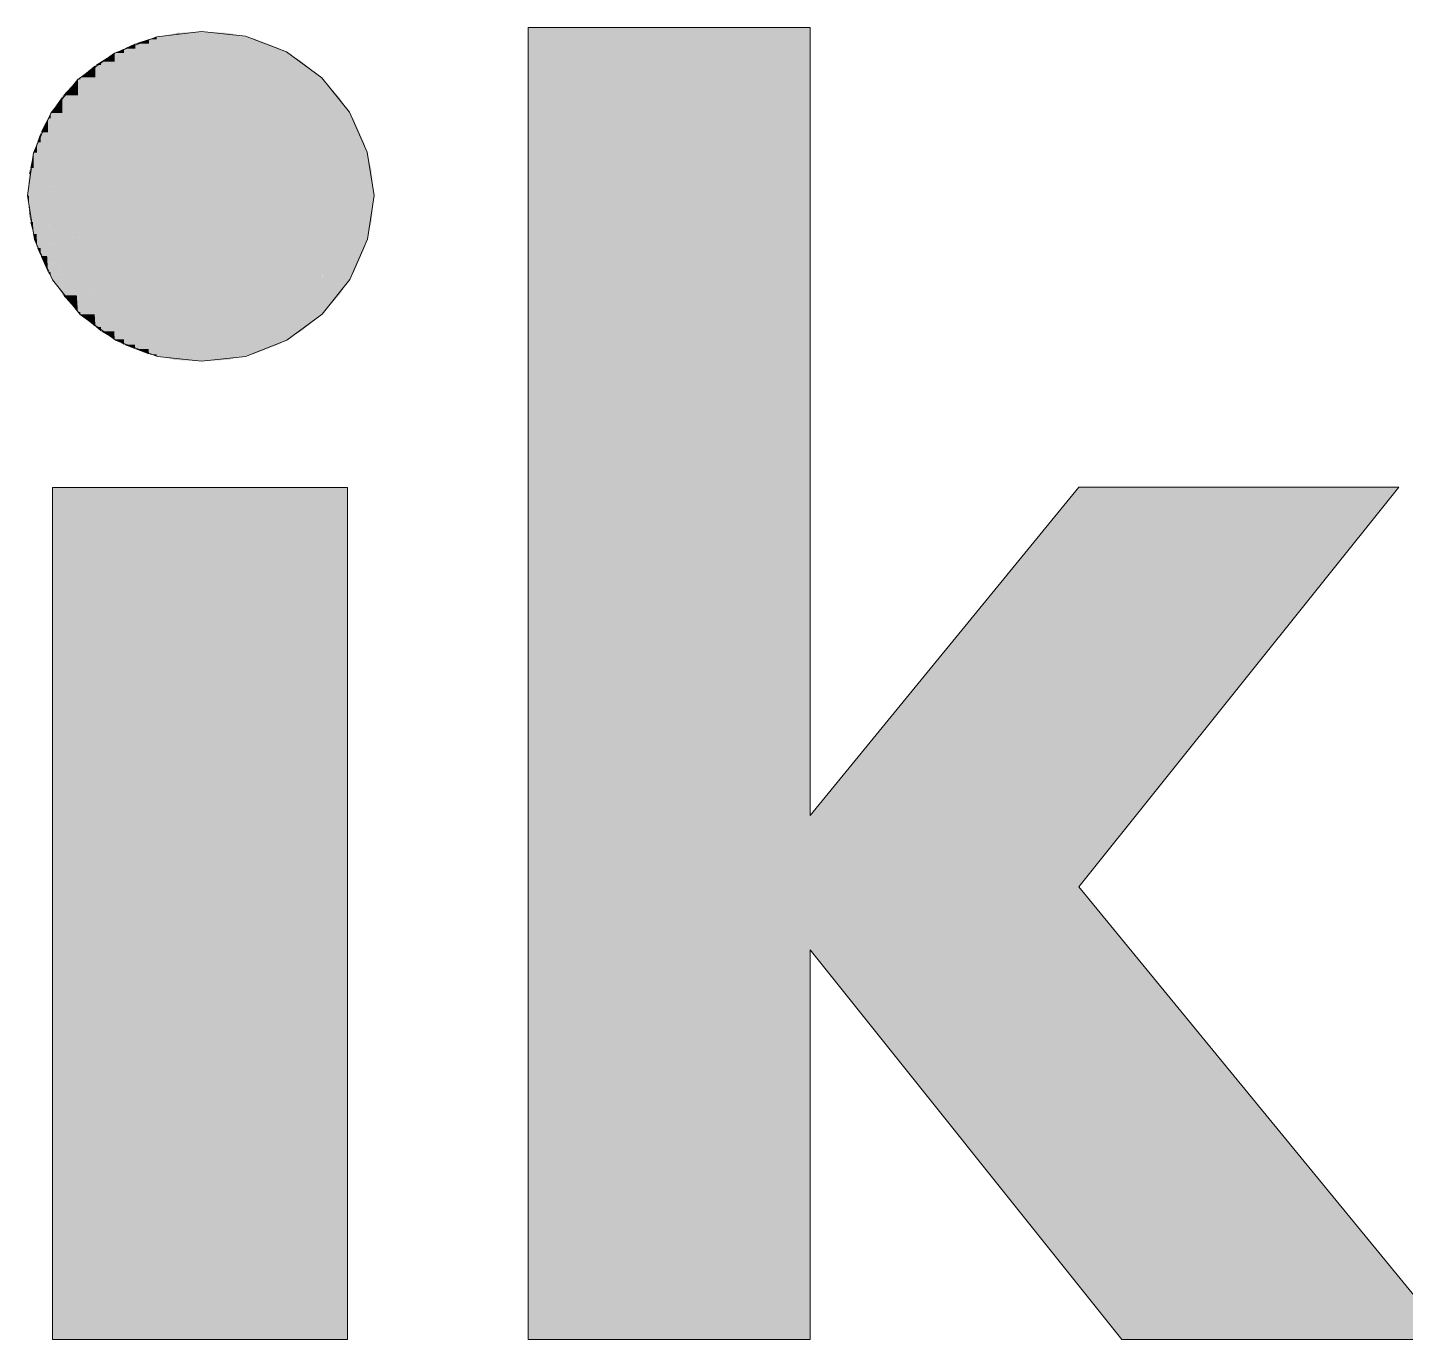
# Model space of a CAD drawing. Extents: x -1 to 1342, y -35 to 723.
# Drawn here: x 1085.238 to 1089.489, y 282 to 286.048 of the extents above; entities that cross this region are included whole.
import ezdxf

# ---------------------------------------------------------------- set-up
doc = ezdxf.new("R2010")
doc.units = 0
doc.layers.get('0').update_dxf_attribs({"lineweight": 18})
doc.layers.add('P11_Plankopf_Ausführung_AF_4_800 Plankopf', color=7, linetype='Continuous', lineweight=25)

# ---------------------------------------------------------------- blocks, each defined once
blk = doc.blocks.new('Referenz-A0SKLQSHLL', base_point=(1054.4775, 131.3883))
at = {"layer": 'P11_Plankopf_Ausführung_AF_4_800 Plankopf', "color": 0, "linetype": 'Continuous', "lineweight": 13, "ltscale": 16.9}
for p, q in [((1085.6363, 286.0196), (1085.5063, 285.9693)), ((1085.7747, 286.0358), (1085.6363, 286.0196)), ((1085.9095, 286.0215), (1085.7747, 286.0358)), ((1086.036, 285.9727), (1085.9095, 286.0215)), ((1087.6521, 286.0481), (1086.7825, 286.0481)), ((1086.7825, 286.0481), (1086.7825, 282)), ((1087.6521, 283.6165), (1087.6521, 286.0481)), ((1085.5063, 285.9693), (1085.393, 285.8881)), ((1086.1455, 285.8929), (1086.036, 285.9727)), ((1085.393, 285.8881), (1085.3091, 285.7844)), ((1086.2307, 285.7875), (1086.1455, 285.8929)), ((1085.3091, 285.7844), (1085.256, 285.6619)), ((1086.2857, 285.6636), (1086.2307, 285.7875)), ((1085.256, 285.6619), (1085.2376, 285.5297)), ((1086.3067, 285.5297), (1086.2857, 285.6636)), ((1085.2376, 285.5297), (1085.2588, 285.3944)), ((1086.2863, 285.395), (1086.3067, 285.5297)), ((1085.2588, 285.3944), (1085.3142, 285.2693)), ((1086.2317, 285.2702), (1086.2863, 285.395)), ((1085.3142, 285.2693), (1085.4002, 285.1627)), ((1086.1467, 285.1638), (1086.2317, 285.2702)), ((1085.4002, 285.1627), (1085.5108, 285.082)), ((1086.037, 285.083), (1086.1467, 285.1638)), ((1085.5108, 285.082), (1085.6386, 285.0327)), ((1085.9101, 285.0333), (1086.037, 285.083)), ((1085.6386, 285.0327), (1085.7747, 285.0182)), ((1085.7747, 285.0182), (1085.9101, 285.0333)), ((1086.2249, 284.6292), (1085.3143, 284.6292)), ((1085.3143, 284.6292), (1085.3143, 282)), ((1086.2249, 282), (1086.2249, 284.6292)), ((1088.4808, 284.6294), (1087.6521, 283.6165)), ((1088.4808, 283.3965), (1089.4681, 284.6294)), ((1089.4681, 284.6294), (1088.4808, 284.6294)), ((1089.6264, 282), (1088.4808, 283.3965)), ((1087.6521, 282), (1087.6521, 283.2021)), ((1087.6521, 283.2021), (1088.6138, 282)), ((1085.3143, 282), (1086.2249, 282)), ((1086.7825, 282), (1087.6521, 282)), ((1088.6138, 282), (1089.6264, 282))]:
    blk.add_line(p, q, dxfattribs=at)
at = {"layer": 'P11_Plankopf_Ausführung_AF_4_800 Plankopf', "color": 0, "linetype": 'Continuous', "lineweight": 0, "ltscale": 0.0169}
for points in [[(1085.6121, 285.9986), (1085.5697, 285.9986), (1085.6121, 286.012)], [(1085.6363, 286.012), (1085.6121, 286.012), (1085.6363, 286.0196)], [(1085.6362, 285.0399), (1085.6121, 285.0399), (1085.6121, 286.012)], [(1085.6363, 285.0347), (1085.6363, 286.012), (1085.6121, 286.012)], [(1085.6925, 286.0196), (1085.6363, 286.0196), (1085.6925, 286.0298)], [(1085.6919, 285.0347), (1085.6363, 285.0347), (1085.6363, 286.0196)], [(1085.6925, 285.0226), (1085.6925, 286.0196), (1085.6363, 286.0196)], [(1085.705, 286.0298), (1085.6925, 286.0298), (1085.705, 286.0321)], [(1085.705, 285.0226), (1085.6925, 285.0226), (1085.6925, 286.0298)], [(1085.705, 285.0219), (1085.705, 286.0298), (1085.6925, 286.0298)], [(1085.7747, 286.0321), (1085.705, 286.0321), (1085.7747, 286.0358)], [(1085.7745, 285.0219), (1085.705, 285.0219), (1085.705, 286.0321)], [(1085.7747, 285.0182), (1085.7747, 286.0321), (1085.705, 286.0321)], [(1085.8561, 285.023), (1085.7747, 285.023), (1085.7747, 286.0358)], [(1085.8561, 286.0314), (1085.7751, 286.0314), (1085.7747, 286.0358)], [(1085.8561, 285.023), (1085.8561, 286.0314), (1085.7751, 286.0314)], [(1085.8565, 285.023), (1085.8561, 285.023), (1085.8561, 286.0314)], [(1085.8565, 285.023), (1085.8565, 286.0314), (1085.8561, 286.0314)], [(1085.8565, 286.0314), (1085.8561, 286.0314), (1085.8561, 286.0314)], [(1085.9358, 285.0404), (1085.8565, 285.0404), (1085.8565, 286.0314)], [(1085.9358, 286.0144), (1085.8578, 286.0144), (1085.8565, 286.0314)], [(1085.9358, 285.0404), (1085.9358, 286.0144), (1085.8578, 286.0144)], [(1085.9365, 285.0405), (1085.9358, 285.0405), (1085.9358, 286.0144)], [(1085.9365, 286.0141), (1085.9358, 286.0141), (1085.9358, 286.0144)], [(1085.9365, 285.0405), (1085.9365, 286.0141), (1085.9358, 286.0141)], [(1086.0118, 285.07), (1085.9365, 285.07), (1085.9365, 286.0141)], [(1086.0118, 285.9851), (1085.9388, 285.9851), (1085.9365, 286.0141)], [(1086.7825, 282), (1087.6521, 282), (1086.7825, 286.0481)], [(1087.6521, 283.6165), (1087.6521, 286.0481), (1086.7825, 286.0481)], [(1087.6521, 283.2021), (1087.3939, 283.2021), (1086.7825, 286.0481)], [(1087.6521, 283.6165), (1087.5255, 283.6165), (1086.7825, 286.0481)], [(1085.5063, 285.943), (1085.4641, 285.943), (1085.5063, 285.9693)], [(1085.5353, 285.9693), (1085.5063, 285.9693), (1085.5353, 285.9827)], [(1085.5347, 285.0863), (1085.5063, 285.0863), (1085.5063, 285.9693)], [(1085.5353, 285.0695), (1085.5353, 285.9693), (1085.5063, 285.9693)], [(1085.5697, 285.9827), (1085.5353, 285.9827), (1085.5697, 285.9986)], [(1085.5692, 285.0695), (1085.5353, 285.0695), (1085.5353, 285.9827)], [(1085.5697, 285.0562), (1085.5697, 285.9827), (1085.5353, 285.9827)], [(1085.6113, 285.0562), (1085.5697, 285.0562), (1085.5697, 285.9986)], [(1085.6121, 285.0399), (1085.6121, 285.9986), (1085.5697, 285.9986)], [(1086.0118, 285.07), (1086.0118, 285.9851), (1085.9388, 285.9851)], [(1086.0127, 285.0704), (1086.0118, 285.0704), (1086.0118, 285.9851)], [(1086.0127, 285.9846), (1086.0118, 285.9846), (1086.0118, 285.9851)], [(1086.0127, 285.0704), (1086.0127, 285.9846), (1086.0118, 285.9846)], [(1086.0823, 285.1112), (1086.0127, 285.1112), (1086.0127, 285.9846)], [(1086.0823, 285.9443), (1086.0159, 285.9443), (1086.0127, 285.9846)], [(1085.4471, 285.8941), (1085.4002, 285.8941), (1085.4471, 285.9323)], [(1085.4641, 285.9323), (1085.4471, 285.9323), (1085.4641, 285.943)], [(1085.4638, 285.1246), (1085.4471, 285.1246), (1085.4471, 285.9323)], [(1085.4641, 285.1108), (1085.4641, 285.9323), (1085.4471, 285.9323)], [(1085.5051, 285.1108), (1085.4641, 285.1108), (1085.4641, 285.943)], [(1085.5063, 285.0863), (1085.5063, 285.943), (1085.4641, 285.943)], [(1086.0823, 285.1112), (1086.0823, 285.9443), (1086.0159, 285.9443)], [(1086.0834, 285.1118), (1086.0823, 285.1118), (1086.0823, 285.9443)], [(1086.0834, 285.9434), (1086.0823, 285.9434), (1086.0823, 285.9443)], [(1086.0834, 285.1118), (1086.0834, 285.9434), (1086.0823, 285.9434)], [(1086.1455, 285.1628), (1086.0834, 285.1628), (1086.0834, 285.9434)], [(1086.1455, 285.8929), (1086.0874, 285.8929), (1086.0834, 285.9434)], [(1085.393, 285.8391), (1085.3475, 285.8391), (1085.393, 285.8881)], [(1085.4002, 285.8881), (1085.393, 285.8881), (1085.4002, 285.8941)], [(1085.4001, 285.1708), (1085.393, 285.1708), (1085.393, 285.8881)], [(1085.4002, 285.1627), (1085.4002, 285.8881), (1085.393, 285.8881)], [(1085.4447, 285.1627), (1085.4002, 285.1627), (1085.4002, 285.8941)], [(1085.4471, 285.1246), (1085.4471, 285.8941), (1085.4002, 285.8941)], [(1086.1455, 285.1628), (1086.1455, 285.8929), (1086.0874, 285.8929)], [(1086.1467, 285.1638), (1086.1455, 285.1638), (1086.1455, 285.8929)], [(1086.1467, 285.8917), (1086.1456, 285.8917), (1086.1455, 285.8929)], [(1086.1467, 285.1638), (1086.1467, 285.8917), (1086.1456, 285.8917)], [(1086.2, 285.2238), (1086.1467, 285.2238), (1086.1467, 285.8917)], [(1086.2, 285.8323), (1086.1514, 285.8323), (1086.1467, 285.8917)], [(1085.3475, 285.8359), (1085.3453, 285.8359), (1085.3475, 285.8391)], [(1085.3895, 285.2215), (1085.3475, 285.2215), (1085.3475, 285.8391)], [(1085.393, 285.1708), (1085.393, 285.8391), (1085.3475, 285.8391)], [(1085.3453, 285.7844), (1085.3091, 285.7844), (1085.3453, 285.8359)], [(1085.3475, 285.224), (1085.3453, 285.224), (1085.3453, 285.8359)], [(1085.3475, 285.2215), (1085.3475, 285.8359), (1085.3453, 285.8359)], [(1086.2, 285.2238), (1086.2, 285.8323), (1086.1514, 285.8323)], [(1086.2011, 285.225), (1086.2, 285.225), (1086.2, 285.8323)], [(1086.2011, 285.8307), (1086.2, 285.8307), (1086.2, 285.8323)], [(1086.2011, 285.225), (1086.2011, 285.8307), (1086.2, 285.8307)], [(1086.2443, 285.2925), (1086.2011, 285.2925), (1086.2011, 285.8307)], [(1086.2443, 285.7639), (1086.2064, 285.7639), (1086.2011, 285.8307)], [(1085.3006, 285.7249), (1085.2784, 285.7249), (1085.3006, 285.7679)], [(1085.3091, 285.7679), (1085.3006, 285.7679), (1085.3091, 285.7844)], [(1085.3088, 285.2931), (1085.3006, 285.2931), (1085.3006, 285.7679)], [(1085.3091, 285.2799), (1085.3091, 285.7679), (1085.3006, 285.7679)], [(1085.3416, 285.2799), (1085.3091, 285.2799), (1085.3091, 285.7844)], [(1085.3453, 285.224), (1085.3453, 285.7844), (1085.3091, 285.7844)], [(1086.2443, 285.2925), (1086.2443, 285.7639), (1086.2064, 285.7639)], [(1086.2452, 285.2939), (1086.2443, 285.2939), (1086.2443, 285.7639)], [(1086.2452, 285.7618), (1086.2443, 285.7618), (1086.2443, 285.7639)], [(1086.2452, 285.2939), (1086.2452, 285.7618), (1086.2443, 285.7618)], [(1086.2773, 285.3674), (1086.2452, 285.3674), (1086.2452, 285.7618)], [(1086.2773, 285.6895), (1086.2511, 285.6895), (1086.2452, 285.7618)], [(1085.2784, 285.6935), (1085.2672, 285.6935), (1085.2784, 285.7249)], [(1085.298, 285.3431), (1085.2784, 285.3431), (1085.2784, 285.7249)], [(1085.3006, 285.2931), (1085.3006, 285.7249), (1085.2784, 285.7249)], [(1085.2672, 285.6619), (1085.256, 285.6619), (1085.2672, 285.6935)], [(1085.2776, 285.3683), (1085.2672, 285.3683), (1085.2672, 285.6935)], [(1085.2784, 285.3431), (1085.2784, 285.6935), (1085.2672, 285.6935)], [(1086.2773, 285.3674), (1086.2773, 285.6895), (1086.2511, 285.6895)], [(1086.278, 285.369), (1086.2773, 285.369), (1086.2773, 285.6895)], [(1086.278, 285.6868), (1086.2773, 285.6868), (1086.2773, 285.6895)], [(1086.278, 285.369), (1086.278, 285.6868), (1086.2773, 285.6868)], [(1086.2983, 285.4467), (1086.278, 285.4467), (1086.278, 285.6868)], [(1086.2983, 285.6108), (1086.2845, 285.6108), (1086.278, 285.6868)], [(1085.256, 285.6144), (1085.2461, 285.6144), (1085.256, 285.6619)], [(1085.2656, 285.4106), (1085.256, 285.4106), (1085.256, 285.6619)], [(1085.2672, 285.3683), (1085.2672, 285.6619), (1085.256, 285.6619)], [(1085.2423, 285.5297), (1085.2376, 285.5297), (1085.2423, 285.5964)], [(1085.2461, 285.5964), (1085.2423, 285.5964), (1085.2461, 285.6144)], [(1085.2451, 285.4842), (1085.2423, 285.4842), (1085.2423, 285.5964)], [(1085.2461, 285.4478), (1085.2461, 285.5964), (1085.2423, 285.5964)], [(1085.2542, 285.4478), (1085.2461, 285.4478), (1085.2461, 285.6144)], [(1085.256, 285.4106), (1085.256, 285.6144), (1085.2461, 285.6144)], [(1086.2983, 285.4467), (1086.2983, 285.6108), (1086.2845, 285.6108)], [(1086.2987, 285.4482), (1086.2983, 285.4482), (1086.2983, 285.6108)], [(1086.2987, 285.607), (1086.2983, 285.607), (1086.2983, 285.6108)], [(1086.2987, 285.4482), (1086.2987, 285.607), (1086.2983, 285.607)], [(1086.3067, 285.5297), (1086.2987, 285.5297), (1086.2987, 285.607)], [(1085.2423, 285.4842), (1085.2423, 285.5297), (1085.2376, 285.5297)], [(1086.2987, 285.4482), (1086.3067, 285.5297), (1086.2987, 285.5297)], [(1085.2461, 285.4478), (1085.2451, 285.4842), (1085.2423, 285.4842)], [(1085.256, 285.4106), (1085.2542, 285.4478), (1085.2461, 285.4478)], [(1086.278, 285.369), (1086.2983, 285.4467), (1086.278, 285.4467)], [(1086.2983, 285.4467), (1086.2987, 285.4482), (1086.2983, 285.4482)], [(1085.2672, 285.3683), (1085.2656, 285.4106), (1085.256, 285.4106)], [(1085.2784, 285.3431), (1085.2776, 285.3683), (1085.2672, 285.3683)], [(1085.3006, 285.2931), (1085.298, 285.3431), (1085.2784, 285.3431)], [(1086.2452, 285.2939), (1086.2773, 285.3674), (1086.2452, 285.3674)], [(1086.2773, 285.3674), (1086.278, 285.369), (1086.2773, 285.369)], [(1085.3091, 285.2799), (1085.3088, 285.2931), (1085.3006, 285.2931)], [(1086.2011, 285.225), (1086.2443, 285.2925), (1086.2011, 285.2925)], [(1086.2443, 285.2925), (1086.2452, 285.2939), (1086.2443, 285.2939)], [(1085.3453, 285.224), (1085.3416, 285.2799), (1085.3091, 285.2799)], [(1085.3475, 285.2215), (1085.3475, 285.224), (1085.3453, 285.224)], [(1085.393, 285.1708), (1085.3895, 285.2215), (1085.3475, 285.2215)], [(1086.1467, 285.1638), (1086.2, 285.2238), (1086.1467, 285.2238)], [(1086.2, 285.2238), (1086.2011, 285.225), (1086.2, 285.225)], [(1085.4002, 285.1627), (1085.4001, 285.1708), (1085.393, 285.1708)], [(1085.4471, 285.1246), (1085.4447, 285.1627), (1085.4002, 285.1627)], [(1086.0834, 285.1118), (1086.1455, 285.1628), (1086.0834, 285.1628)], [(1086.1455, 285.1628), (1086.1467, 285.1638), (1086.1455, 285.1638)], [(1085.4641, 285.1108), (1085.4638, 285.1246), (1085.4471, 285.1246)], [(1085.5063, 285.0863), (1085.5051, 285.1108), (1085.4641, 285.1108)], [(1085.5353, 285.0695), (1085.5347, 285.0863), (1085.5063, 285.0863)], [(1086.0127, 285.0704), (1086.0823, 285.1112), (1086.0127, 285.1112)], [(1086.0823, 285.1112), (1086.0834, 285.1118), (1086.0823, 285.1118)], [(1085.5697, 285.0562), (1085.5692, 285.0695), (1085.5353, 285.0695)], [(1085.6121, 285.0399), (1085.6113, 285.0562), (1085.5697, 285.0562)], [(1085.6363, 285.0347), (1085.6362, 285.0399), (1085.6121, 285.0399)], [(1085.6925, 285.0226), (1085.6919, 285.0347), (1085.6363, 285.0347)], [(1085.8565, 285.023), (1085.9358, 285.0404), (1085.8565, 285.0404)], [(1085.9358, 285.0404), (1085.9365, 285.0405), (1085.9358, 285.0405)], [(1085.9365, 285.0405), (1086.0118, 285.07), (1085.9365, 285.07)], [(1086.0118, 285.07), (1086.0127, 285.0704), (1086.0118, 285.0704)], [(1085.705, 285.0219), (1085.705, 285.0226), (1085.6925, 285.0226)], [(1085.7747, 285.0182), (1085.7745, 285.0219), (1085.705, 285.0219)], [(1085.7747, 285.0182), (1085.8561, 285.023), (1085.7747, 285.023)], [(1085.8561, 285.023), (1085.8565, 285.023), (1085.8561, 285.023)], [(1085.3143, 282), (1086.2249, 282), (1085.3143, 284.6292)], [(1086.2249, 282), (1086.2249, 284.6292), (1085.3143, 284.6292)], [(1088.4808, 283.6165), (1087.6521, 283.6165), (1088.4808, 284.6294)], [(1088.4808, 283.3965), (1089.4681, 284.6294), (1088.4808, 284.6294)], [(1087.6521, 283.2021), (1087.6521, 283.6165), (1087.5255, 283.6165)], [(1087.8889, 283.2021), (1087.6521, 283.2021), (1087.6521, 283.6165)], [(1088.4808, 282.1663), (1088.4808, 283.6165), (1087.6521, 283.6165)], [(1088.598, 282.1663), (1088.4808, 282.1663), (1088.4808, 283.3965)], [(1088.6138, 283.2344), (1088.4963, 283.2344), (1088.4808, 283.3965)], [(1087.6521, 282), (1087.6521, 283.2021), (1087.3939, 283.2021)], [(1088.4808, 282.1663), (1087.8889, 283.2021), (1087.6521, 283.2021)], [(1088.6138, 282), (1088.6138, 283.2344), (1088.4963, 283.2344)], [(1088.6138, 282), (1089.6264, 282), (1088.6138, 283.2344)], [(1088.6138, 282), (1088.598, 282.1663), (1088.4808, 282.1663)]]:
    blk.add_solid(points, dxfattribs=at)

msp = doc.modelspace()

# ---------------------------------------------------------------- block references
at = {"color": 8, "lineweight": 25, "ltscale": 0.25, "true_color": 0x808080}
msp.add_blockref('Referenz-A0SKLQSHLL', (1054.4775, 131.3883), dxfattribs=at)

doc.saveas('drawing.dxf')
